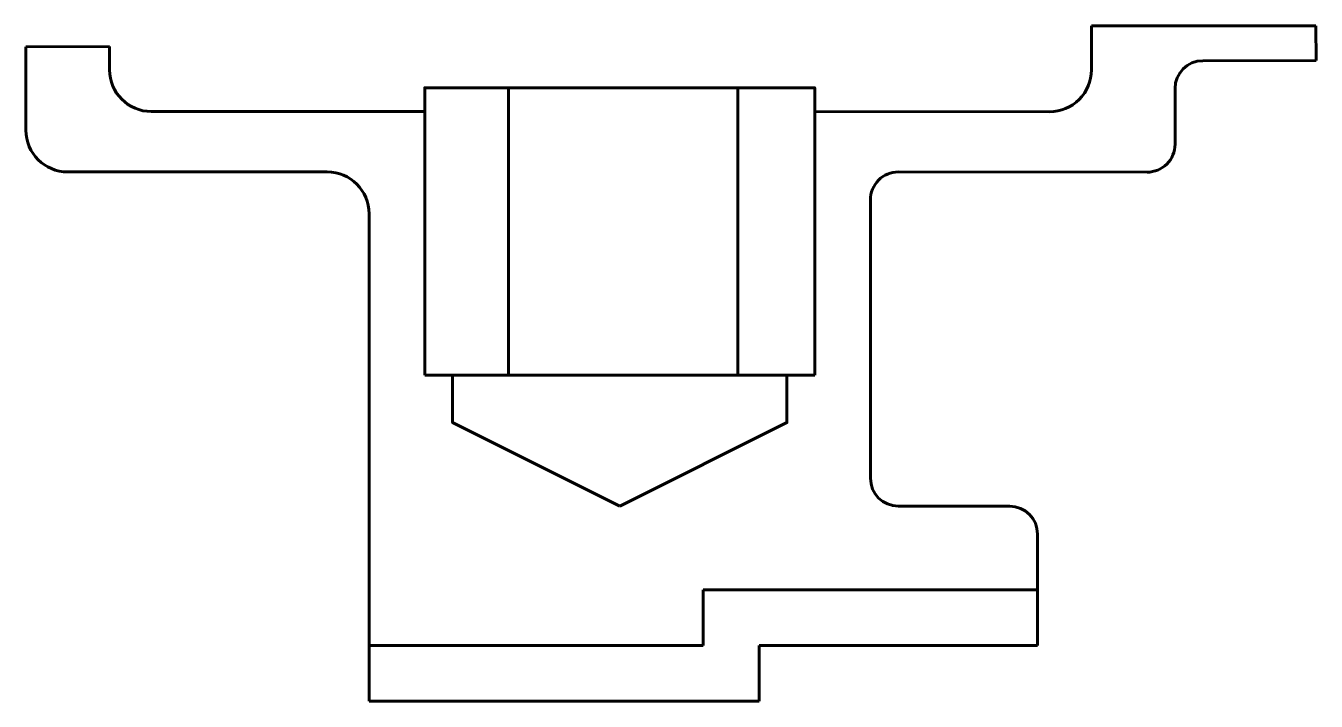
# Model space of a CAD drawing. Header units: millimetres. Extents: x -32.1 to 14.2, y 275.9 to 300.2.
import ezdxf

# ---------------------------------------------------------------- set-up
doc = ezdxf.new("R2010")
doc.units = ezdxf.units.MM
doc.linetypes.add('K5LT_BASIC', pattern=[0])
doc.linetypes.add('K5LT_THIN', pattern=[0])

# ---------------------------------------------------------------- blocks, each defined once
blk = doc.blocks.new('U0')
at = {"color": 7, "linetype": 'K5LT_THIN', "lineweight": 18}
for p, q in [((-7.308, 279.931), (-7.308, 279.958)), ((-4.308, 279.958), (-4.308, 279.931)), ((-1.308, 279.931), (-1.308, 279.958)), ((1.692, 279.958), (1.692, 279.931)), ((-19.308, 277.931), (-19.308, 277.958)), ((-16.308, 277.958), (-16.308, 277.931)), ((-13.308, 277.931), (-13.308, 277.958)), ((-10.308, 277.958), (-10.308, 277.931))]:
    blk.add_line(p, q, dxfattribs=at)

msp = doc.modelspace()

# ---------------------------------------------------------------- linework, layer by layer
at = {"color": 150, "linetype": 'K5LT_BASIC', "lineweight": 60, "true_color": 0x0080ff}
for p, q in [((14.173, 300.176), (6.12, 300.176)), ((6.12, 300.176), (6.12, 298.591)), ((14.188, 298.931), (14.173, 300.176)), ((-32.14, 299.417), (-29.134, 299.431)), ((-32.136, 296.429), (-32.14, 299.417)), ((-29.134, 299.431), (-29.134, 298.599)), ((10.118, 298.923), (14.188, 298.931)), ((-14.815, 297.954), (-17.332, 297.955)), ((-6.578, 297.952), (-14.815, 297.954)), ((-3.815, 297.951), (-6.578, 297.952)), ((9.12, 295.922), (9.12, 297.923)), ((-27.634, 297.099), (-17.815, 297.099)), ((-17.815, 287.639), (-17.815, 297.099)), ((-3.815, 287.639), (-3.815, 297.099)), ((4.618, 297.091), (-3.815, 297.099)), ((-21.315, 294.931), (-30.636, 294.931)), ((-0.814, 294.93), (8.119, 294.922)), ((-1.815, 283.931), (-1.815, 293.93)), ((-19.815, 279.931), (-19.815, 293.431)), ((-14.815, 287.639), (-17.815, 287.639)), ((-14.815, 287.639), (-6.578, 287.639)), ((-6.578, 287.639), (-3.815, 287.639)), ((3.185, 282.931), (-0.815, 282.931)), ((4.185, 279.931), (4.185, 281.931)), ((-19.815, 279.931), (-19.815, 277.931)), ((-7.815, 277.931), (-7.815, 279.931)), ((-7.815, 279.931), (4.185, 279.931)), ((4.185, 277.931), (4.185, 279.931)), ((-10.815, 277.931), (-19.815, 277.931)), ((-19.815, 277.931), (-19.815, 275.931)), ((-5.815, 277.931), (4.185, 277.931)), ((-5.815, 275.931), (-5.815, 277.931)), ((-19.815, 275.931), (-5.815, 275.931))]:
    msp.add_line(p, q, dxfattribs=at)
for points in [[(-17.815, 297.099), (-17.815, 297.955), (-14.815, 297.955)], [(-14.815, 287.639), (-14.815, 297.958)], [(-6.578, 297.958), (-6.578, 287.639)], [(-3.815, 297.099), (-3.815, 297.955), (-6.578, 297.955)], [(-16.815, 287.639), (-16.815, 285.931), (-10.815, 282.931)], [(-4.815, 287.639), (-4.815, 285.931), (-10.815, 282.931)], [(-10.815, 277.931), (-7.815, 277.931)]]:
    msp.add_lwpolyline(points, dxfattribs=at)
for centre, radius, start, end in [((10.12, 297.923), 1, 90.1076, 180), ((-27.634, 298.599), 1.5, 180, 270), ((4.62, 298.591), 1.5, 269.9451, 0), ((-30.636, 296.431), 1.5, 180.0725, 270), ((8.12, 295.922), 1, 269.9501, 0), ((-21.315, 293.431), 1.5, 0, 90), ((-0.815, 293.93), 1, 89.9501, 180), ((-0.815, 283.931), 1, 180, 270), ((3.185, 281.931), 1, 0, 90)]:
    msp.add_arc(centre, radius, start, end, dxfattribs=at)

# ---------------------------------------------------------------- block references
msp.add_blockref('U0', (0, 0))

doc.saveas('drawing.dxf')
